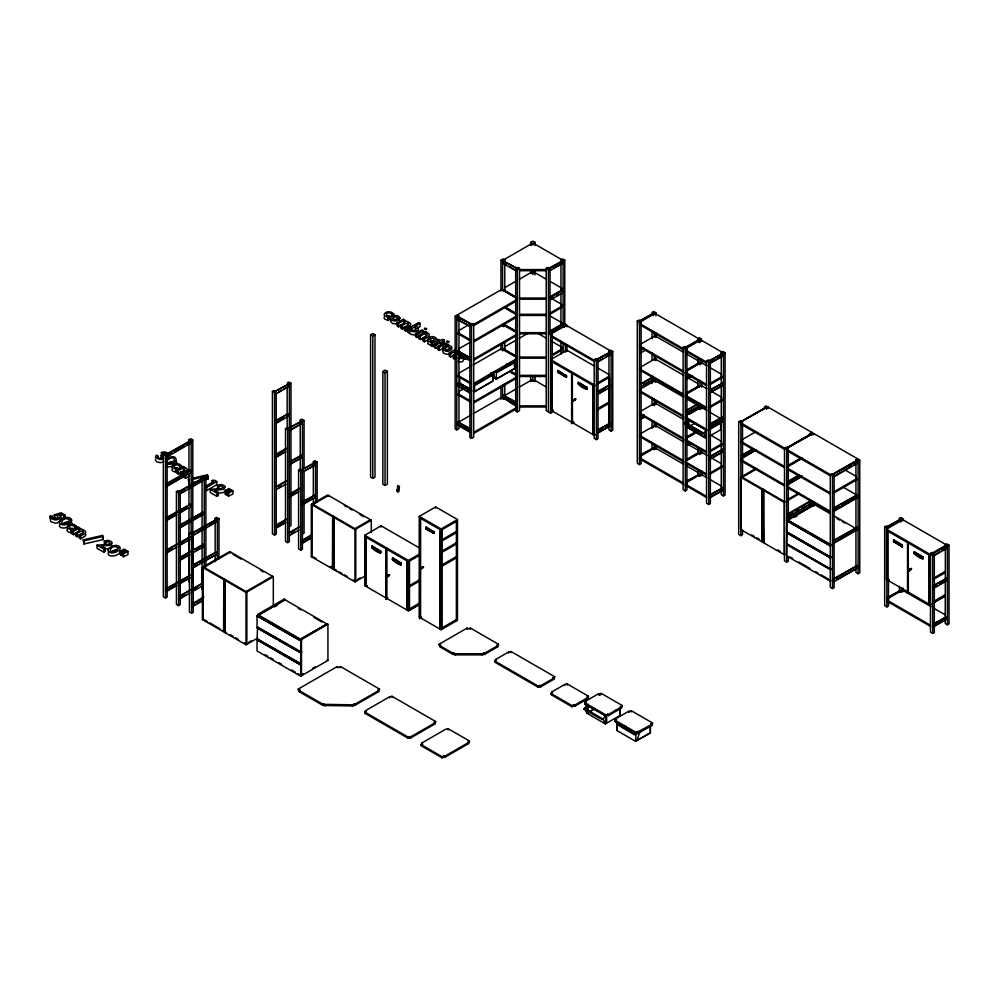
<?xml version="1.0" encoding="UTF-8"?>
<svg xmlns="http://www.w3.org/2000/svg" width="999" height="999" viewBox="0 0 999 999"><rect width="100%" height="100%" fill="white"/><g stroke="black" fill="none" stroke-linecap="round" stroke-linejoin="round"><path stroke-width="1.5" d="M439.81 529.482L439.81 628.983L419.305 617.145L419.355 517.669L420.442 517.045M420.392 617.769L420.442 518.306L420.442 617.807M573.251 399.687C569.355 401.923 576.485 401.748 572.752 400.05C571.191 403.421 577.622 397.415 575.586 399.088M223.701 631.568L223.776 579.02L223.626 631.83L202.397 619.58L202.397 567.307L229.683 551.573L273.314 576.76L273.314 605.968M223.464 631.418L223.776 628.134M332.617 568.681L332.692 516.133L333.953 516.545L333.953 569.13L334.702 569.555L333.766 569.592L354.945 581.88L364.835 576.173M332.392 568.531L332.43 565.409M386.501 576.386L386.875 577.272L387.874 576.56M387.799 576.173L387.025 576.086L387.25 576.972M420.679 568.631L421.815 568.381L420.916 567.644M421.59 567.907C418.806 568.656 421.516 568.731 423.676 566.92M573.051 400L572.827 401.386L573.563 399.975M761.738 540.309L762.025 488.948L763.286 489.348L763.76 542.519L763.573 490.147L763.049 542.432L784.277 554.682L785.102 554.22L784.302 553.758M761.95 541.483L761.762 538.224M908.228 570.279L908.603 571.166M909.527 570.079L909.152 569.193M257.305 616.083L257.854 614.635L301.486 639.822L301.211 641.108L257.305 616.083L301.211 641.108M301.486 664.073L257.043 639.035L257.617 626.897M257.58 639.035L301.211 664.223L301.211 665.047L257.58 639.86L257.617 638.861M830.743 546.003L787.112 520.804L787.2 519.717L831.018 544.705M120.429 550.849C120.292 556.406 105.37 558.616 108.604 551.71M74.663 530.032C76.361 526.261 71.94 523.738 69.243 526.398L69.78 528.121L72.715 528.558L72.715 530.656M179.545 468.981C181.206 465.297 176.486 463.386 174.163 465.821L174.688 467.544L177.635 467.982L177.635 470.079M387.949 316.183C395.104 319.081 391.421 309.59 386.338 313.961L386.863 315.684L389.797 316.121L389.797 319.268L387.862 320.392L384.977 319.18A4.695 2.71 0 0 1 384.116 317.657L384.19 317.108M112.113 546.753L112.163 546.241A4.446 2.572 0 0 0 111.339 544.817M225.262 490.921L225.312 490.422A4.446 2.572 0 0 0 225.2 489.922M634.677 734.165L634.44 734.802L616.658 724.163M586.588 704.407L586.975 713.249L605.431 723.913L605.694 715.621M616.895 721.827L617.207 730.706L635.689 741.383L635.951 733.091L635.089 733.353L651.735 724.425L650.923 723.95L650.923 725.087L652.559 724.138L652.559 723.001L631.318 710.739L629.682 711.688L628.833 711.201L615.746 718.756L615.746 719.879M687.162 418.693L687.549 427.51L706.056 438.099L705.981 429.645L706.768 429.895M493.319 374.25L490.784 372.964L492.669 374.026M574.687 399.35L575.062 400.262L574.787 399.188M911.338 568.456L910.976 569.767L911.113 569.018M155.295 459.44L156.656 461.763L159.852 462.624A3.984 2.298 0 0 0 162.275 462.212L163.674 461.376M426.198 527.797L426.311 527.047L433.941 532.08L426.198 527.797L426.311 527.047L426.198 527.797L433.941 532.08M426.198 529.058L426.311 528.296L433.941 533.341L426.198 529.058L426.311 528.296L426.198 529.058L433.941 533.341M893.556 540.684L893.655 539.935L902.384 544.967C902.934 546.84 892.644 541.533 893.655 539.935L902.384 545.591M914.11 552.559L914.222 551.798L922.951 556.843C923.213 559.502 913.386 552.971 914.222 551.798L922.951 557.467M380.557 551.76L380.656 551.061L371.94 546.028C371.104 547.202 380.931 553.733 380.656 551.061L380.444 551.76M380.557 553.021L380.656 552.322L371.94 547.29C371.104 548.463 380.931 554.994 380.656 552.322L380.444 553.021M401.111 563.636L401.223 562.937L392.495 557.904C391.658 559.065 401.498 565.609 401.223 562.937L400.999 563.636M586.925 388.024L587.037 387.337L578.309 382.292C577.484 383.466 587.312 389.997 587.037 387.337L586.813 388.024M586.925 389.285L587.037 388.586L578.309 383.554C577.484 384.727 587.312 391.258 587.037 388.586L586.813 389.285M922.839 557.529L922.951 556.843L922.726 557.529M922.839 558.791L922.951 558.091L914.222 553.059C913.386 554.233 923.213 560.764 922.951 558.091L922.726 558.791M583.916 709.327L601.823 719.38M702.634 433.191L702.397 434.078L684.502 423.751L684.64 423.002L687.911 419.518L685.102 422.702L703.508 433.304L706.293 430.132M60.29 520.766L60.402 520.217A4.346 2.51 0 0 0 59.628 518.706M386.613 576.66L387.387 575.624L386.538 576.66M387.774 576.336L389.747 574.65L387.412 576.598M420.467 568.718L421.228 568.369M908.391 570.329C917.219 564.423 904.557 575.162 908.99 569.168C911.375 569.193 906.73 571.815 908.965 569.505M52.26 518.306L52.26 516.208L50.137 516.108L50.587 518.394L55.132 519.967A4.783 2.76 0 0 0 57.992 519.468L60.402 517.07A4.346 2.51 0 0 0 59.628 515.546L58.566 514.897L60.727 514.223L63.824 516.008L65.247 515.197L65.247 518.344L63.824 519.155L60.727 517.37L60.727 514.223M465.397 358.029L465.459 359.428L463.711 358.666M52.26 516.208L52.373 517.869L55.095 518.806L58.029 517.644L57.38 515.721L54.221 514.935L54.221 518.081L57.38 518.868M400.999 564.885L401.223 564.198L392.495 559.153C391.658 560.327 401.498 566.858 401.223 564.198L401.223 564.822L392.382 559.852L392.495 559.153L392.495 559.79M637.05 740.471L639.722 732.005L635.639 734.427L617.207 723.788L617.257 730.681M601.773 719.38L602.285 718.731M386.663 576.423L387.937 575.661M909.689 570.217L909.302 570.879M59.515 524.438C58.167 528.858 65.434 528.496 67.857 527.01M496.703 371.703L497.352 371.915M514.597 361.526L515.509 362.187L497.514 372.19M462.512 355.194L463.274 357.542L462.537 358.441L458.154 358.354M67.358 529.045L67.02 530.094A4.695 2.71 0 0 0 67.882 531.618L70.779 532.829L72.715 531.705L71.691 531.73M172.265 468.469L171.94 469.518A4.695 2.71 0 0 0 172.802 471.041L175.699 472.252L177.635 471.128L175.849 471.103M583.94 708.89L587.362 705.282M410.651 328.022L411.039 326.985L410.102 326.024M421.728 568.618L420.504 569.118L421.091 567.669M909.277 570.267L908.441 571.003M427.984 341.72L427.784 343.693L429.97 344.992M71.029 524.937L71.878 523.476L71.354 521.765M175.949 464.36L176.798 462.899L176.274 461.188M460.527 357.992L461.014 354.47M421.128 568.531L420.379 568.718M572.877 400.162L572.502 401.198L572.877 399.975M166.271 461.313C176.473 451.623 177.46 465.509 166.296 462.512M166.271 464.473L170.092 461.763L174.288 461.538M602.909 719.03L606.668 714.859L606.668 722.414L605.406 723.888L602.897 718.943L584.465 708.391M163.674 458.229L162.275 459.065A3.984 2.298 0 0 1 159.852 459.478L155.407 457.517L156.381 455.132L157.842 455.981L157.53 457.417C158.766 459.515 164.485 457.43 161.214 455.669L163.374 455.357M225.037 491.396L223.177 492.619L218.019 493.219M634.715 734.215L635.239 733.99M59.99 521.278L57.992 522.614A4.783 2.76 0 0 1 55.132 523.114L50.587 521.54L50.137 516.108M388.923 574.812L389.248 575.861L389.036 574.8M387.5 576.798C384.977 577.909 387.35 574.05 387.974 575.686M420.654 567.819L423.339 566.733M573.426 372.864L571.628 374.662M571.565 423.189L573.538 422.053M419.568 618.319L421.541 617.17M907.542 592.657L907.542 593.281L908.353 592.182L908.253 542.994L907.542 544.168M165.822 455.194L190.347 440.896L190.347 443.419L166.234 457.33M223.676 579.532L202.397 567.307M332.605 516.645L311.313 504.42L311.313 556.693L332.617 568.893M224.95 631.743L224.513 579.445L223.776 579.02M333.928 568.831L333.404 516.545M761.937 489.46L740.646 477.235L740.646 529.495L761.95 541.708M763.149 541.683L762.736 489.348M458.541 357.03L459.94 355.607L458.916 354.208M62.163 524.063L65.172 522.327L68.881 521.915M110.677 552.072L113.686 550.337L117.395 549.912M188.312 471.74L184.066 474.263M123.426 554.258L121.254 555.344L120.155 554.707L120.155 551.56L123.913 549.063L125.587 550.024L125.587 552.122M122.54 552.934L126.299 550.437L127.972 551.398L127.972 554.557L123.639 556.73L122.54 556.081L122.54 552.934L123.639 553.583L127.972 551.398M225.075 490.984L228.833 488.486L230.507 489.46L226.174 491.633L225.075 490.984L225.075 494.143L226.174 494.78L228.334 493.693M227.447 492.37L231.219 489.872L232.879 490.834L232.879 493.981L228.559 496.153L227.447 495.516L227.447 492.37L228.559 493.007L232.879 490.834M421.541 517.669L419.63 519.405M386.638 598.276L386.638 549.163L385.814 550.262M385.814 598.751L385.814 599.388L387.724 597.652M165.859 459.24C178.996 450.661 179.945 466.695 166.046 463.948M393.656 315.996L393.656 313.898C391.62 310.976 385.264 310.764 384.116 314.51A4.695 2.71 0 0 0 384.977 316.034L387.862 317.245L389.797 316.121M391.708 315.022L393.656 313.898M163.337 454.458L164.972 453.521L167.145 454.782L167.145 597.102L165.509 598.039L163.337 596.79L163.337 454.458L165.509 455.719L167.145 454.782M188.986 470.591L188.986 439.66L190.622 438.711L192.795 439.972L192.795 483.291M272.427 391.483L274.063 390.534L276.236 391.795L276.236 534.115L274.6 535.064L272.427 533.803L272.427 391.483L274.6 392.744L276.236 391.795M370.604 334.79L372.789 333.541L374.975 334.79L374.975 477.122L372.789 478.371L370.604 477.122L370.604 334.79L372.789 336.051L374.975 334.79M530.669 245.479L530.669 242.382L532.854 241.121L535.039 242.382L535.039 245.479M500.949 291.109L500.949 260.177L503.134 258.916L504.77 259.852L504.77 290.796M503.134 260.127L531.218 243.906L532.854 244.855L534.49 243.906L562.574 260.127M288.524 384.215L274.875 391.458L288.524 384.215L288.524 386.725L276.735 393.544M188.986 439.66L191.159 440.909L192.795 439.972M290.984 383.279L288.798 382.03L287.163 382.967L289.348 384.228L290.984 383.279L290.984 525.611L289.348 526.548M500.949 260.177L502.584 261.114L504.77 259.852M535.039 242.382L532.854 243.644L530.669 242.382M503.409 261.101L517.057 268.344L503.409 261.101L503.409 263.611L516.508 271.179M400.674 325.587L398.489 326.848L397.028 325.999L397.028 322.852L403.371 319.193L404.832 320.03L404.245 320.367C408.229 321.89 416.009 324.488 405.731 327.872L404.258 327.023L404.258 330.169L405.731 331.019L409.64 328.758M165.684 457.018L172.39 453.159M175.062 451.61L184.44 446.191M187.125 444.642L190.347 443.419M278.808 391.708L281.431 390.197M284.053 388.686L288.524 386.725M503.946 261.538L504.77 261.064M397.028 322.852L398.489 323.701C402.435 319.393 409.64 321.466 400.649 324.95L400.649 328.097L402.122 328.946L406.343 326.586M503.409 263.611L506.568 264.81M400.649 324.95L402.122 325.799C406.069 321.503 413.311 323.526 404.258 327.023M407.58 328.946L409.702 329.408L409.041 332.942L407.58 332.093L407.58 328.946L418.581 322.59L420.042 323.439L420.042 326.586L417.345 328.147M420.042 323.439L414.647 326.548C418.743 325.624 420.217 331.031 415.659 331.468A4.545 2.622 0 0 1 413.062 331.705L410.826 331.031L409.702 329.408M515.696 375.424L515.696 268.681L517.869 267.42L519.505 268.369L519.505 410.689L517.332 411.95L515.696 411.001L515.696 378.521M515.696 268.681L517.332 269.63L519.505 268.369M76.573 529.482L76.573 526.336C74.525 523.401 68.169 523.201 67.02 526.948A4.695 2.71 0 0 0 67.882 528.471L70.779 529.67L72.715 528.558M74.625 527.46L76.573 526.336M181.481 467.857L181.481 465.759C179.445 462.837 173.089 462.624 171.94 466.371A4.695 2.71 0 0 0 172.802 467.894L175.699 469.105L177.635 467.982M179.545 466.883L181.481 465.759M77.597 532.305L73.389 534.652L71.916 533.803L71.916 530.656L78.259 526.997L79.733 527.834L79.146 528.184C83.117 529.695 90.909 532.292 80.619 535.676L79.146 534.827L79.146 537.974L80.619 538.823L85.539 535.826L85.777 534.465M183.317 471.503L178.297 474.075L176.835 473.226L176.835 470.079L183.179 466.421L184.64 467.27L184.053 467.607L186.801 468.369L187.113 469.567L189.298 469.817M422.115 334.628L417.033 337.55L415.572 336.713L415.572 333.554L421.915 329.895L423.376 330.744L423.376 332.842M71.916 530.656L73.389 531.505C77.323 527.197 84.528 529.27 75.549 532.754L75.549 535.901L77.023 536.75L79.208 535.489M176.835 470.079L178.297 470.929C182.243 466.633 189.448 468.693 180.469 472.177L180.469 475.324M415.572 333.554L417.033 334.403L423.376 330.744M426.161 336.95L420.367 339.473L418.893 338.624L418.893 335.477L425.237 331.818L426.71 332.667L426.123 333.004C432.242 332.917 428.371 338.249 424.363 338.636L422.889 337.787L422.889 340.934L424.363 341.783L428.246 339.535M75.549 532.754L77.023 533.603C80.969 529.308 88.199 531.331 79.146 534.827M180.469 472.177L181.93 473.026L186.151 470.679L188.649 471.016M418.893 335.477L420.367 336.326C424.113 331.93 432.23 334.353 422.889 337.787M458.953 318.993L458.953 428.621L456.78 429.882L455.144 428.946L455.144 316.221L500.961 289.872L503.421 290.347L516.508 297.902M504.47 287.837L516.508 280.881M519.18 279.333L531.218 272.39L532.854 273.339L534.49 272.39L546.528 279.333M165.684 483.966L190.347 470.354L190.347 472.877L166.234 486.8M276.186 420.167L288.524 413.673L288.524 416.183L276.735 423.002M166.234 484.278L190.347 470.354M276.735 420.479L288.524 413.673M455.144 316.221L456.78 317.158L458.953 315.909L457.317 314.96M503.946 291.159L504.77 289.548M457.592 317.008L471.241 324.25L457.592 317.008L457.592 319.53L469.393 326.336M165.684 486.476L187.125 474.1M276.186 422.677L284.053 418.144M457.592 319.53L469.93 326.024M552.21 412.25L550.574 413.199L546.216 410.676L546.216 268.356L547.852 267.407L550.037 268.669L550.037 333.641M560.951 290.784L560.951 259.852L562.599 258.903L564.772 260.165L564.772 325.137M548.676 268.344L562.325 261.089L562.325 263.611L550.524 270.417M184.066 477.41L185.539 478.259L189.46 475.986M549.213 268.656L562.325 261.089M549.974 268.344L561.763 261.538L560.938 261.064M546.216 268.356L548.401 269.618L550.037 268.669M560.951 259.852L563.136 261.101L564.772 260.165M553.908 267.832L562.325 263.611M437.425 343.469L432.355 346.391L430.881 345.542L431.543 342.02C424.375 342.27 429.208 334.777 434.003 336.95A4.058 2.348 0 0 1 435.901 337.837L436.488 339.161L438.698 339.585L438.698 341.683M382.854 371.466L385.189 370.105L387.375 371.366L387.375 484.09L385.027 485.439L382.854 484.19L382.854 371.466L385.027 372.727L387.375 371.366M430.881 342.395L432.355 343.244L438.698 339.585M176.423 491.62L178.059 490.671L180.245 491.933L180.245 604.657L178.609 605.606L176.423 604.345L176.423 491.62L178.609 492.882L180.245 491.933M285.514 428.633L287.15 427.684L289.335 428.946L289.335 541.67L287.7 542.619L285.514 541.358L285.514 428.633L287.7 429.895L289.335 428.946M300.249 469.542L300.249 420.129L301.885 419.18L304.071 420.442L304.071 468.306M430.881 345.542L431.543 345.167M439.448 346.178L435.714 348.339L434.253 347.49L434.253 344.343L439.972 340.322L442.919 339.335L444.38 340.184L444.38 343.331M179.321 491.833L203.434 477.909L203.434 480.432L179.321 494.355L178.771 491.52L203.434 477.909M301.623 421.228L287.962 428.484L301.623 421.228L301.623 423.751L289.822 430.557M458.653 330.569L467.919 325.237M205.894 477.122L203.709 475.861L202.073 476.81L204.258 478.071L205.894 477.122L205.894 557.417M298.601 470.179L300.786 471.441L302.422 470.492L300.237 469.23L298.601 470.179L298.601 548.913L300.786 550.174L302.422 549.225L302.435 421.378L304.071 420.442M473.701 324.413L473.701 437.137L471.516 438.399L469.88 437.45L469.88 324.725L472.065 323.464L473.701 324.513M434.253 344.343L435.714 345.192L440.696 342.32L441.833 342.969L443.194 342.182L443.194 344.28M444.38 340.184L442.058 341.521L443.194 342.182M178.771 494.043L185.477 490.172M188.149 488.623L201.548 480.894M290.584 429.483L301.623 423.751M469.93 340.684L458.154 333.891L458.978 332.28M469.88 324.725L471.516 325.674L517.332 299.325L515.696 298.376M458.154 333.891L458.978 333.416M445.666 346.753L439.323 350.412L437.849 349.575L437.849 346.416L444.193 342.757L445.666 343.606L445.666 345.704L443.456 346.753A4.52 2.61 0 0 0 442.632 348.264C447.152 356.855 459.29 344.418 445.604 345.716M473.701 325.637L517.332 300.449M437.849 346.416L439.323 347.265L445.666 343.606M212.113 482.579L212.113 480.482L213.848 481.481L205.22 486.476L206.731 487.35L216.795 481.543L216.795 484.69L206.731 490.497L205.22 489.622M97.015 545.142L103.771 549.05L105.195 548.226L105.195 551.373L103.771 552.197L97.015 548.301L97.015 545.142L108.004 544.443L110.152 543.056L108.616 541.745L105.857 542.107L104.346 541.246L104.346 544.393M455.681 354.408L450.661 356.968L449.188 356.119L449.188 352.972L455.532 349.3M165.684 517.969L190.347 504.358L190.347 506.88L179.633 513.061M276.186 454.17L286.676 448.114M458.653 348.888L470.554 342.02M449.188 352.972L450.661 353.821L455.681 351.261M166.234 518.281L176.948 512.1M179.633 510.551L190.347 504.358M276.735 454.483L285.901 449.188M473.701 340.784L517.332 315.597L515.696 314.648L516.508 314.173L504.732 307.38M549.974 296.828L561.763 290.022L561.763 291.159L560.938 290.684M549.974 297.04L562.325 290.547L562.325 293.069L550.524 299.875M469.393 360.339L457.592 353.534L457.592 351.011L469.93 357.505M473.701 341.92L517.332 316.733L515.696 315.784M550.524 297.352L562.325 290.547M458.978 350.599L458.154 351.061L468.631 357.105M473.701 359.091L517.332 333.903L515.696 332.954L516.508 332.492L503.421 324.937L502.597 326.536M504.77 324.138L503.946 324.613L515.734 331.406M165.684 520.491L176.398 514.298M179.083 512.749L187.125 508.116M276.186 456.693L284.053 452.147M166.234 520.804L176.948 514.61M276.735 457.005L285.901 451.71M453.184 355.269L454.657 356.119L454.657 359.265L453.184 358.416L453.184 355.269L455.544 353.908M551.286 298.801L553.908 297.29M556.53 295.779L559.153 294.268M457.592 353.534L469.93 360.027M210.165 489.323L216.92 493.231L218.344 492.407L218.344 495.554L216.92 496.378L210.165 492.47L210.165 489.323L221.154 488.623L223.301 487.237L221.766 485.926L219.006 486.288L217.495 485.414L217.495 488.573M178.771 525.524L203.434 511.913L203.434 514.435L179.321 528.359L179.321 525.836L203.434 511.913M289.273 461.725L301.623 455.232L301.623 457.754L289.822 464.56M289.822 462.038L301.623 455.232M549.974 313.099L561.763 306.293L561.763 307.43L549.974 314.235M178.771 528.046L201.548 514.897M290.584 463.486L301.623 457.754M473.701 360.227L517.332 335.04M458.641 373.289L470.541 366.421M473.189 364.897L500.949 348.863L503.409 349.338L516.495 356.893M504.47 346.828L516.508 339.885M519.18 338.336L528.546 332.929M469.917 383.404L458.141 376.598L458.953 375M514.423 356.193L503.946 350.149L504.77 348.551M458.141 376.598L458.953 376.136M189.41 533.216L191.046 532.28L193.232 533.528L193.232 612.275L191.596 613.211L189.41 611.962L189.41 533.216L191.596 534.477L193.232 533.528M215.16 552.322L215.16 518.356L216.795 517.407L218.981 518.668L218.981 558.803M313.336 495.629L313.336 461.663L314.985 460.726L317.158 461.988L317.158 502.122M192.407 533.391L216.521 519.48L216.521 521.99L192.407 535.914L191.87 533.079L216.521 519.48M314.71 462.787L301.061 470.042L314.71 462.787L314.71 465.309L301.598 472.877M215.16 518.356L217.345 519.617L218.981 518.668M313.336 461.663L315.522 462.924L317.158 461.988M165.684 550.399L190.347 536.788L179.633 542.981M276.186 486.6L286.676 480.544M191.87 535.601L194.543 534.053M197.228 532.504L206.606 527.097M209.278 525.549L215.971 521.678M302.36 471.803L314.71 465.309M166.234 550.711L176.948 544.53M276.735 486.913L285.901 481.618M469.393 392.769L457.592 385.964L457.592 383.441L469.93 389.935M165.684 552.922L172.39 549.05M180.419 544.405L184.44 542.095M187.125 540.546L190.347 539.31L179.633 545.504M278.808 487.612L281.431 486.088M549.974 331.044L561.775 324.238L562.325 327.073M470.479 389.398L459.715 383.241L470.442 389.31M549.974 331.406L561.763 324.613L561.763 325.736M166.234 553.234L176.948 547.04M276.735 489.435L285.901 484.14M550.524 331.368L562.325 324.55M564.497 326.173L551.411 333.728L552.235 334.203L550.599 335.14L594.23 360.339L596.678 359.865L609.765 352.31L608.953 351.835L610.589 350.886L566.957 325.699L564.497 326.173L564.497 327.31M552.21 333.516L550.037 332.255L548.401 333.204L550.574 334.465L552.21 333.516L552.21 359.765M458.653 391.608L466.595 387.025M473.676 383.504L517.307 358.304L517.307 359.44L473.676 384.627M469.93 401.723L458.154 394.917L458.978 393.319M487.5 377.222L478.546 382.392L492.932 374.15M514.797 361.463L496.428 372.065L514.86 361.488L514.797 368.381L496.366 379.033L492.37 376.648M458.154 394.917L458.978 394.455M475.686 385.015L493.469 374.525M178.771 557.954L203.434 544.355L203.434 546.865L192.72 553.059M289.273 494.155L299.762 488.111M190.035 552.085L179.321 558.266L179.321 560.789L190.035 554.607M192.72 550.536L203.434 544.355M289.822 494.468L299.001 489.173M178.771 560.476L188.149 555.057M196.191 550.424L200.212 548.101M289.273 496.678L297.14 492.132M473.076 390.834L474.45 391.683L492.882 380.981L493.244 372.19M495.054 378.146L493.244 372.515M289.822 496.99L299.001 491.695M492.357 376.773L496.366 379.096L514.91 368.381M552.597 354.308L561.763 349.026L561.763 350.149L552.597 355.444M473.701 401.823L517.332 376.623L515.696 375.686L516.508 375.212L509.965 371.428M191.87 565.509L216.521 551.91L216.521 554.42L192.407 568.344L192.407 565.834L216.521 551.91M302.36 501.71L314.71 495.217L314.71 497.739L301.598 505.307M473.701 402.947L517.332 377.759L515.696 376.823M301.598 502.784L314.71 495.217M191.87 568.031L197.228 564.934M199.9 563.386L216.521 554.42M303.671 503.484L312.849 498.176M311.313 504.42L327.684 494.967L371.303 520.167L371.303 532.455M165.684 588.811L190.347 575.212L179.633 581.393M276.186 525.012L286.676 518.968M166.234 589.123L176.948 582.941M276.735 525.337L285.901 520.029M469.393 431.181L457.592 424.375L457.592 421.853L469.93 428.346M516.508 405.494L503.409 397.927L503.409 395.404L515.746 401.898M165.684 591.333L176.398 585.139M179.083 583.603L188.461 578.184M276.186 527.534L285.364 522.24M458.653 422.127L470.554 415.259M473.201 413.723L500.961 397.702L503.421 398.164L516.508 405.731M504.47 395.654L516.508 388.711M519.18 387.162L531.218 380.207L532.854 381.156L534.49 380.207L546.528 387.162M166.234 591.645L176.948 585.464M179.633 583.916L190.347 577.722M276.735 527.847L285.901 522.552M457.592 424.375L469.93 430.869M503.409 397.927L503.946 395.092M637.287 320.941L638.923 319.992L641.108 321.253L639.472 322.202L637.287 320.941L637.287 463.261L639.472 464.523L641.108 463.573L641.108 370.754M469.93 431.106L458.154 424.3L458.154 425.437L458.978 424.962M655.856 312.749L654.22 313.686L652.035 312.425L653.671 311.488L655.856 312.749L655.856 315.834M699.487 339.148L655.856 313.961L653.396 314.423L640.309 321.99L641.121 323.589L639.485 324.538L683.116 349.725M641.121 322.452L639.485 323.401L683.116 348.589M557.754 371.054L566.47 376.086L557.754 370.429L557.642 371.116L557.754 370.429L566.47 376.086M557.754 372.315L566.47 377.347L557.754 371.678L557.642 372.377L557.754 371.678L566.47 377.347M178.771 596.366L203.434 582.767L192.72 588.948M289.273 532.567L299.762 526.523M190.035 590.496L179.321 596.69L179.321 599.2L190.035 593.019M289.822 532.892L299.001 527.597M178.771 598.888L185.477 595.017M193.506 590.384L197.527 588.061M291.895 533.578L294.518 532.067M192.72 591.47L203.434 585.277M289.822 535.402L299.001 530.107M594.205 359.652L595.841 358.703L598.026 359.965L598.026 438.698L596.391 439.647L594.205 438.386L594.205 359.652L596.391 360.914L598.026 359.965M608.953 351.136L610.589 350.199L612.762 351.461L612.762 430.194L611.126 431.131L608.953 429.882L608.953 351.136L611.126 352.397L612.762 351.461M610.314 352.26L596.665 359.515L610.314 352.26L610.314 354.782L598.513 361.588M473.701 432.33L517.332 407.142L515.696 406.193M599.288 360.514L603.221 358.254M605.831 356.73L610.314 354.782M473.701 433.466L517.332 408.279M302.435 534.103L304.071 533.166L304.071 471.391M191.87 603.933L203.921 596.965M302.36 540.134L311.538 534.84M203.122 598.051L192.407 604.245L192.407 606.755L203.122 600.574M301.598 541.196L312.088 535.152M397.515 486.301L398.726 486.988L398.726 491.396L397.515 490.709L397.515 486.301L399.375 486.488L399.263 487.612L399.263 486.675L397.627 486.363M641.121 345.966L639.485 346.915L683.116 372.103M578.309 382.929L578.309 382.292L587.037 387.962M398.176 486.038L398.176 486.988L398.289 485.851M399.375 486.488L398.613 486.925L398.613 491.333L396.753 491.271L396.865 490.134L397.952 491.708L396.865 490.134M191.87 606.443L194.543 604.894M197.228 603.359L201.236 601.036M302.36 542.644L310.227 538.111M301.598 543.718L312.088 537.662M578.309 384.178L578.309 383.554L587.037 389.223M641.058 349.625L643.681 348.114M396.753 491.271L397.627 490.771M640.297 350.699L644.218 348.426M397.852 490.834L397.852 491.895M640.297 353.209L645.529 350.187M597.989 382.679L609.315 376.136M550.574 410.052L551.673 410.676L552.759 410.052M595.304 385.489L594.205 386.113L550.574 360.926M597.877 384.003L609.477 377.297L609.477 423.351M551.885 361.688L551.885 410.801L552.984 410.177M246.041 591.558L272.49 576.298L272.49 577.235M354.945 528.658L370.492 519.692L370.492 520.629M257.442 638.199L246.016 644.767L224.787 632.504L224.812 580.219L246.016 592.494L273.314 576.76M333.741 569.605L333.741 517.332L354.945 529.607L371.303 520.167M202.397 619.58L203.209 619.105L203.209 566.833L246.865 592.032L246.865 644.305L244.268 642.807M311.313 556.693L312.138 556.218L312.138 503.946L355.769 529.133L355.769 581.406L353.196 579.919M597.976 391.183L610.314 384.69L610.314 387.212L598.513 394.018M598.513 391.508L610.314 384.69M597.976 393.706L605.831 389.173M641.121 368.918L639.485 369.855L683.116 395.055M686.937 463.723L686.937 490.022L685.302 490.959L683.116 489.697L683.116 347.377L684.752 346.441L686.937 347.689L686.937 420.404M699.225 340.11L685.576 347.365L698.676 339.797L699.225 342.632M683.116 347.377L685.302 348.639L686.937 347.689M687.424 347.677L699.213 340.871L701.66 340.409L721.578 351.898M366.945 585.651L365.859 586.288L364.76 585.651L364.76 535.277L381.131 525.824L419.468 547.964M572.34 422.614L573.975 422.302M597.827 408.529L609.427 401.835M641.058 383.628L652.846 376.823M640.297 384.702L653.396 377.135L653.396 379.657L640.297 387.225M597.827 409.79L609.427 403.097M643.681 384.64L653.396 379.657M457.48 520.791L441.121 530.232L419.305 517.644L419.305 516.383L435.664 506.943L457.48 519.53L457.48 620.292L441.121 629.732L440.022 629.108L440.022 529.607M641.121 390.721L639.485 391.67L683.116 416.858M371.94 546.653L371.94 546.028L380.656 551.698M371.94 547.914L371.94 547.29L380.656 552.959M274.538 606.893L277.185 605.357M686.887 369.742L698.663 362.937L698.663 364.073L697.851 363.599M687.424 370.055L699.213 363.261L701.66 362.787L706.967 365.846M688.186 370.117L697.352 364.835M686.937 371.291L685.302 372.227L706.543 384.49M706.543 360.901L708.179 359.952L710.351 361.213L710.351 503.533L708.716 504.483L706.543 503.221L706.543 360.901L708.716 362.162L710.351 361.213M721.278 417.357L721.278 352.385L722.914 351.448L725.099 352.709L725.099 495.029L723.463 495.966L721.278 494.717L721.278 422.003M722.639 353.634L708.99 360.876L722.639 353.634L722.639 356.144L709.54 363.711M711.638 360.152L714.26 358.641M716.882 357.13L719.492 355.619M721.278 352.385L723.463 353.646L725.099 352.709M387.612 548.463L386.526 549.1L386.526 598.214M710.301 362.649L722.639 356.144M687.424 376.373L690.047 374.862M597.976 429.607L610.314 423.101L610.314 425.624L598.513 432.442M686.887 378.584L690.821 376.311M598.513 429.92L610.314 423.101M687.424 378.896L692.669 375.874M551.885 410.801L592.894 434.478L593.993 433.853M593.119 434.615L594.205 433.978L595.304 434.615L594.205 435.239L593.119 434.615L593.119 385.489L594.205 384.865L550.574 359.665L566.945 350.224L594.705 366.258M599.288 431.368L603.221 429.095M605.831 427.584L610.314 425.624M597.827 433.091L609.477 426.423L608.391 425.799M640.309 411.501L653.396 403.946L655.856 403.471L683.616 419.505M641.121 411.975L639.485 412.912L683.116 438.111M419.305 516.383L441.121 528.983L457.48 519.53M392.495 558.528L392.495 557.904L401.223 563.561M248.689 642.307L251.336 640.784M357.542 579.432L360.127 577.946M640.297 417.132L644.218 414.86M301.211 665.047L257.58 639.86M641.058 418.581L643.681 417.07M640.297 419.655L644.218 417.382M686.887 392.682L698.663 385.889L698.663 387.025L697.851 386.551M687.424 393.007L699.213 386.201L701.66 385.726L706.967 388.798M688.186 393.069L697.352 387.774M686.937 394.23L685.302 395.179L706.543 407.43M710.339 383.279L722.115 376.486L722.115 377.61L710.339 384.415M364.76 585.651L365.859 585.027M364.76 535.277L408.391 560.464L419.717 553.921M419.792 555.144L408.391 561.725L364.76 536.538M366.071 537.287L366.071 586.413L367.157 585.776M710.301 389.585L722.639 383.092L722.639 385.614L709.54 393.169M709.54 390.659L722.639 383.092M710.301 392.108L722.639 385.614M683.616 441.883L655.856 425.849L653.396 426.323L640.309 433.878L641.121 434.353L639.485 435.289L683.116 460.489M641.121 435.489L639.485 436.426L683.116 461.613M686.887 410.065L698.676 403.259M687.424 410.389L699.225 403.571L699.225 406.094L687.424 412.899M686.887 412.587L699.225 406.094M686.887 414.498L698.663 407.692L698.663 408.828L697.851 408.354M687.399 414.797L699.175 407.992L700.024 408.491L701.66 407.542L706.967 410.601M689.497 414.123L697.352 409.59M686.937 416.046L685.302 416.983L706.543 429.245M301.985 638.586L327.123 624.075L285.127 599.837L258.679 615.109L258.679 616.046M327.934 624.238L327.123 623.763L300.662 639.035L301.486 639.51L327.934 624.238L327.934 660.451L300.662 676.186L257.043 650.998L257.068 639.697M301.486 640.134L257.58 615.109M710.339 406.231L722.115 399.425L722.115 400.562L710.339 407.355M409.428 585.626L419.742 579.67M409.428 586.888L419.742 580.931M695.604 422.789L687.499 427.472L706.031 438.186L703.508 433.216L685.127 422.602L687.599 427.41M641.058 454.483L653.396 447.977L640.297 455.544M257.068 615.759L257.043 627.072L300.662 652.26L301.486 651.785L301.211 653.084L279.782 641.021M301.486 652.097L257.58 627.072M641.121 457.867L639.485 458.803L683.116 483.991M686.887 436.875L696.041 431.593M710.301 423.588L722.639 417.095L722.639 419.617L709.54 427.185M687.424 437.187L696.59 431.905M709.54 424.662L722.639 417.095M688.186 437.25L694.742 433.479M686.937 439.56L685.302 440.497L706.543 452.759M710.301 426.111L720.791 420.055M710.301 428.022L722.077 421.216L722.077 422.352L710.301 429.158M714.934 425.487L717.457 424.026M688.199 444.268L690.821 442.757M687.424 445.342L691.358 443.069M366.071 586.413L407.08 610.089L408.179 609.465M407.305 610.214L408.391 609.59L409.49 610.214L419.742 604.233L408.391 610.839L407.305 610.214L407.305 561.101M409.428 608.928L419.742 602.971M710.002 435.839L720.766 429.682L720.704 422.552M740.883 535.664L738.698 534.403L738.698 421.678L740.334 420.729L742.507 422.065L740.871 423.014L740.883 535.664L742.519 534.715L742.519 530.082M303.309 673.713L300.662 675.249L298.039 673.726M312.575 668.368L315.209 666.845M741.695 421.59L765.684 407.742L768.144 407.267L768.144 408.404M740.883 422.939L742.519 421.99M766.508 409.353L766.508 408.216L768.169 407.192M686.887 459.253L698.663 452.46L698.663 453.583L686.887 460.389M687.424 459.577L699.213 452.772L701.66 452.297L706.967 455.369M419.305 617.145L420.392 616.508M710.339 450.412L722.115 443.618L722.115 444.755L710.339 451.548M298.214 689.073L299.85 690.009L299.85 691.146L298.214 690.197L298.214 689.073L337.212 666.558L338.848 667.494L340.484 666.558L379.47 689.073L379.47 690.197L354.657 704.332L352.21 704.807L323.027 704.332L299.026 690.484L299.026 691.62L323.027 705.469L352.21 705.943L354.657 705.469L378.658 691.62L377.834 690.009L379.47 689.073M299.026 690.484L299.85 690.009M299.026 691.62L299.85 691.146M710.301 456.019L722.639 449.525L722.639 452.048L709.54 459.615M709.54 457.092L722.639 449.525M755.019 432.205L741.695 439.91L742.507 441.508M710.301 458.541L722.639 452.048M742.507 440.372L740.871 441.321L784.502 466.508M686.887 480.919L699.225 474.425L686.887 481.63M687.424 481.955L699.213 475.149L701.66 474.675L706.967 477.747M686.937 483.179L685.302 484.128L706.543 496.378M710.339 472.802L722.115 465.996L722.115 467.132L710.339 473.926M742.394 454.807L753.109 448.626M741.595 455.906L753.658 448.938M743.731 456.555L754.445 450.374M756.355 449.75L741.695 458.216L742.507 459.815M741.595 458.416L756.33 449.912M742.507 458.691L740.871 459.627L784.502 484.827M439.048 645.416L439.048 644.28L467.132 628.059L468.768 629.008L470.404 628.059L498.501 644.28L498.501 645.416L496.865 646.353L497.677 646.828L496.865 645.229L498.501 644.28M497.677 646.828L484.59 654.382L482.13 654.857L455.407 654.857L452.959 654.382L439.872 646.828L440.684 645.229L439.048 644.28M811.775 432.367L810.139 433.404L810.951 435.015M786.962 447.727L810.951 433.878M787.499 448.039L811.5 434.19L813.96 433.716L813.96 434.852M786.675 562.1L786.675 449.375L788.311 448.426L786.126 447.177L784.502 448.201L784.49 560.839L786.675 562.1L788.311 561.151L788.311 556.518M813.96 433.628L812.324 434.565L810.139 433.304M786.688 449.463L788.323 448.514M710.301 494.443L722.639 487.937L722.639 490.459L709.54 498.026M740.646 477.235L756.043 468.369M709.54 495.504L722.639 487.937M742.307 477.247L756.855 468.843M710.301 496.953L722.639 490.459M439.872 645.691L452.959 653.259L455.407 653.721L482.13 653.721L484.59 653.259L497.677 645.691M788.286 465.272L800.286 458.341M802.172 457.892L787.499 466.358L788.323 466.82L786.688 467.769L830.319 492.957M788.286 466.408L800.286 459.478M365.572 710.639L366.383 711.113L364.747 712.05L364.747 713.186L366.383 712.237L365.572 710.639L389.56 696.778L392.02 696.303L435.651 721.503L435.651 722.627L434.016 723.576L434.827 724.05L434.016 722.439L435.651 721.503M788.186 481.243L798.9 475.062M787.387 482.342L799.45 475.374M788.186 483.766L800.286 476.648M802.172 476.198L787.499 484.665L788.323 485.139L786.688 486.076L830.319 511.276M787.387 484.852L802.122 476.348M495.492 660.689L495.492 659.552L508.591 651.997L511.038 651.523L554.67 676.71L554.67 677.846L553.034 678.783L553.034 677.659L554.67 676.71M553.034 677.659L553.846 679.258L540.759 686.812L538.311 687.287L494.68 662.1L494.68 660.963L496.316 660.027L495.492 659.552M830.319 474.65L831.93 473.626L834.115 474.875L834.115 587.599L832.479 588.548L830.294 587.287L830.294 474.562M857.579 458.816L855.943 459.852L856.767 460.327L856.767 463.061L854.083 464.61M788.273 499.2L798.85 493.081M832.766 474.175L856.767 460.327M787.761 500.437L798.351 494.318M857.317 460.864L832.654 474.463L857.317 460.864L857.317 463.374L833.203 477.297M848.763 466.071L851.435 464.535M738.698 421.678L832.479 475.824L834.115 474.875M855.943 459.752L858.129 461.014L859.764 460.077L859.764 572.789L858.129 573.738L855.943 572.477L855.943 498.364M740.646 529.495L741.47 529.02M835.339 475.437L851.41 466.158M788.186 513.686L810.951 500.536L810.951 503.046L808.278 504.595M787.387 514.772L811.5 500.849L811.5 503.371L787.387 517.282M788.186 516.196L793.543 513.111M796.215 511.563L798.9 510.014M801.573 508.466L805.594 506.143M364.747 712.05L408.379 737.237L410.826 736.775L434.827 722.914M834.103 491.72L856.767 478.633L856.767 479.77L834.103 492.857M364.747 713.186L408.379 738.373L410.826 737.899L434.827 724.05M788.211 519.992L814.66 504.72L830.406 513.811M794.817 517.12L797.464 515.584M813.835 506.131L814.66 504.72M421.74 743.069L422.552 744.667L421.74 743.069L445.729 729.208L448.189 728.746L469.43 740.996L469.43 742.132L467.794 743.081L468.643 743.568L467.794 741.945L469.43 740.996M468.643 743.568L444.642 757.429L443.793 756.93L442.157 757.879L420.916 745.616L420.916 744.48L422.552 743.543M833.99 507.692L857.317 494.867L857.317 497.39L833.203 511.301M833.203 508.791L857.317 494.867M834.103 510.027L839.435 506.955M842.032 505.581L856.767 496.94L857.317 497.39M834.103 511.163L856.767 498.076L856.767 494.555M494.68 660.963L538.311 686.151L540.759 685.689L553.846 678.134M830.743 569.929L786.575 544.592L786.575 555.881L830.194 581.081L831.018 580.606L830.194 580.132M551.673 693.119L551.673 691.982L564.76 684.427L567.207 683.953L588.448 696.216L588.448 697.352L586.813 698.289L587.662 698.788L586.813 697.152L588.448 696.216M587.662 698.788L574.575 706.343L573.726 705.843L572.09 706.793L550.849 694.53L550.849 693.393L552.484 692.457L551.673 691.982M420.916 744.48L442.157 756.743L443.793 755.806L444.642 756.293L468.643 742.432M833.99 540.134L857.317 527.297L857.317 529.82L833.203 543.731M833.203 541.221L857.317 527.297M833.99 542.644L836.675 541.096M837.637 540.571L856.143 529.882M550.849 693.393L572.09 705.656L573.726 704.72L574.575 705.207L587.662 697.652M831.018 556.668L830.194 557.142L786.575 531.955L786.837 520.816M884.677 526.91L886.313 525.961L888.498 527.222L886.862 528.159L884.677 526.91L884.677 605.644L886.862 606.905L888.498 605.956L888.498 579.707M899.425 518.394L901.061 517.445L903.233 518.706L901.597 519.655L899.425 518.394L899.425 521.478M585.476 701.286L586.338 702.909L585.476 701.286L598.576 693.731L599.425 694.218L601.061 693.269L622.29 705.531L622.29 706.668L620.654 707.604L621.478 708.079L620.654 706.48L622.29 705.531M900.786 519.517L887.137 526.76L900.236 519.205L900.786 522.027M584.702 702.722L605.931 714.972L605.931 716.108L584.702 703.845L584.702 702.722L586.338 701.773M888.673 579.557L887.574 580.182L886.488 579.557L886.488 529.17L902.846 519.73L946.478 544.917M600.049 694.992L600.874 694.58M831.018 568.643L830.194 569.105L786.575 543.918L786.837 532.792M584.627 708.366L586.975 713.249L595.004 708.528M586.95 713.236L595.004 708.591M893.655 541.82L902.384 546.853L893.655 541.183L893.556 541.883L893.655 541.183L902.384 546.853M833.99 578.546L857.317 565.709L857.317 568.231L833.203 582.155M833.666 579.07L856.143 566.096M833.203 579.632L857.317 565.709M836.675 579.52L857.317 568.231M605.931 714.972L608.391 714.51L621.478 706.955M608.016 714.872L604.832 715.946L607.355 714.422M607.954 714.772L604.832 715.946M614.335 711.226L616.858 709.765M607.567 714.035L608.391 715.634L621.478 708.079M605.382 723.888L620.154 715.409L620.154 708.378M651.023 723.663L651.735 725.549L638.648 733.104L636.188 733.578L614.959 721.315L614.959 720.192L616.595 719.243L615.746 718.756M615.971 720.741L615.147 721.278L636.388 733.541M619.355 722.602L617.207 723.788L635.639 734.365L639.722 732.005M914.222 553.683L914.222 553.059L922.951 558.728M622.502 727.584L625.262 725.998M930.494 553.359L932.129 552.41L934.315 553.671L934.315 632.404L932.666 633.354L930.494 632.092L930.494 553.359L932.666 554.607L934.315 553.671M929.907 554.245L928.808 554.87L928.808 603.983L929.907 603.359M886.488 579.557L887.574 578.921M930.119 604.745L930.119 554.37L929.033 554.994L929.033 604.12L930.119 604.745L931.205 604.12M932.641 552.909L945.216 545.641M931.205 554.994L930.119 555.619L886.488 530.432M946.59 545.966L932.941 553.209L946.59 545.966L946.59 548.488L933.491 556.043M887.799 531.193L887.799 580.307L888.885 579.682M949.05 545.154L946.865 543.893L945.229 544.842L947.414 546.103L949.05 545.154L949.05 623.888L947.414 624.837L945.229 623.576L945.229 620.491M932.941 555.731L939.497 551.947M942.119 550.437L944.742 548.926M614.959 720.192L636.188 732.454L637.824 731.505L638.648 733.104M650.923 723.95L652.559 723.001M635.089 733.416L637.624 731.892M635.689 733.204L638.411 731.63M636.375 733.104L639.035 731.518M650.312 725.836L650.312 732.816L635.639 741.233L650.411 732.879L650.361 725.761M887.137 597.614L900.786 590.359L887.674 597.926M931.006 606.63L903.233 590.609L900.786 591.083L887.699 598.638L888.511 599.113L886.875 600.049L930.506 625.237M933.728 578.034L945.329 571.341M933.728 579.295L945.329 572.602M932.941 585.651L946.59 578.396L946.59 580.918L933.491 588.486M933.491 585.963L946.59 578.396M932.941 588.161L936.875 585.901M939.497 584.378L946.053 580.594M929.033 604.12L930.119 603.483M933.728 601.336L945.329 594.642M933.728 602.597L945.329 595.891M933.79 602.622L945.391 595.928L944.292 595.304M932.941 624.063L946.59 616.808L946.59 619.33L933.491 626.897M933.491 624.375L946.59 616.808M934.265 624.013L946.053 617.207M932.941 626.585L944.742 619.767M573.076 400.237L575.312 399.063M908.653 569.555L909.327 569.355M333.716 517.345L334.665 517.27L333.903 516.82M224.787 580.232L225.737 580.157L225 579.732M224.787 632.504L225.774 632.442L225 631.992M763.161 490.109L784.277 502.422L785.102 501.948L741.47 476.76M474.15 383.466L474.5 391.72M120.155 551.56L121.254 552.197L125.587 550.024M830.194 545.854L786.575 520.666M830.194 557.817L786.837 532.929L787.112 531.955L830.743 557.142M417.22 333.966L415.659 334.615A4.545 2.622 0 0 1 413.062 334.852L410.826 334.178L409.702 332.555M80.295 534.852L81.231 534.39M166.646 456.343L167.357 456.006M412.125 331.056L415.971 330.931M460.901 357.654L459.49 357.617L459.278 356.531L459.278 358.641M393.394 320.217L397.29 320.142M445.566 350.337L449.45 350.262M69.93 528.995L72.977 528.583L74.563 529.607M447.04 344.093C444.018 345.879 451.098 345.879 448.076 344.093M172.777 466.433L166.046 467.095M217.495 485.414L220.055 484.665A3.646 2.098 0 0 1 222.415 484.827L224.488 485.851A4.446 2.572 0 0 1 225.312 487.275L223.177 489.473L214.598 490.247L218.344 492.407M104.346 541.246L106.905 540.484A3.646 2.098 0 0 1 109.266 540.646L111.339 541.67A4.446 2.572 0 0 1 112.163 543.094L110.027 545.292L101.448 546.066L105.195 548.226M161.413 455.681L161.413 452.522L162.999 452.023L165.822 452.097L168.419 453.921M450.062 353.758C447.614 354.633 443.381 354.408 442.632 351.411A4.52 2.61 0 0 1 442.994 350.362M54.221 514.935L61.089 512.787L65.247 515.197M474.962 384.253L475.424 384.578M161.413 452.522L162.924 453.396C164.061 451.96 167.857 454.632 165.684 454.508L190.347 440.896M192.682 478.234L207.342 474.862L208.017 479.021L205.082 479.695M191.87 479.57L208.017 475.874M191.87 482.717L197.74 481.381M83.367 539.81L102.422 535.439L103.097 536.451L103.097 539.597L84.016 543.968L83.367 539.81L84.016 543.968M84.016 540.821L103.097 536.451M397.078 323.888L392.632 323.601L390.472 321.291A4.52 2.61 0 0 1 391.283 319.78M431.506 341.321L433.529 341.246M212.113 480.482L214.373 480.144L216.795 481.543M175.774 468.044L179.483 469.031M106.843 544.917L108.616 544.905M108.903 548.713L104.87 549.05M425.274 332.729L426.536 332.242L426.223 331.393M389.797 319.268L388.024 319.243M519.492 269.568L546.216 269.568M519.492 270.704L546.216 270.704M519.492 298.052L546.216 298.052M519.492 299.188L546.216 299.188M519.492 314.323L546.216 314.323M519.492 315.459L546.216 315.459M519.492 332.642L546.216 332.642M519.492 333.766L546.216 333.766M519.492 357.055L546.216 357.055M519.492 358.179L546.216 358.179M519.492 375.362L546.216 375.362M519.492 376.498L546.216 376.498M519.492 405.869L546.216 405.869M519.492 407.005L546.216 407.005M762.824 541.658L762 541.183M424.762 332.679L423.926 331.955M458.154 361.501L461.526 361.975L463.086 361.151L463.124 360.09M763.536 490.134L763.211 489.622M333.404 568.806L332.655 568.381M697.851 340.085L698.663 340.559M721.266 353.609L722.115 354.096M686.126 348.439L686.937 348.901L685.302 349.85L706.543 362.113M685.302 350.986L706.543 363.249M683.616 352.36L655.856 336.338L653.396 336.813L640.309 344.368L641.121 344.83L639.485 345.779L683.116 370.966M686.263 353.896L698.164 360.764M709.627 367.382L721.578 374.275M697.851 362.475L698.663 362.937M721.266 375.986L722.115 376.486M721.266 377.123L722.115 377.61M550.536 281.656L562.574 288.599M859.764 460.077L765.983 405.931L764.347 406.868L766.533 408.129M560.938 289.548L561.763 290.022M509.19 266.333L514.435 269.355M685.302 373.364L706.543 385.626M550.536 297.927L562.574 304.882M683.616 375.312L655.856 359.278L653.396 359.752L640.309 367.307L641.121 367.782L639.485 368.731L683.116 393.918M687.587 377.597L698.164 383.703M710.951 391.096L721.578 397.227M560.938 305.819L561.763 306.293M845.691 470.342L856.268 476.448M697.851 385.414L698.663 385.889M721.266 398.938L722.115 399.425M560.938 306.955L561.763 307.43M721.266 400.062L722.115 400.562M855.943 478.159L856.767 478.633M855.943 479.295L856.767 479.77M740.871 424.15L784.502 449.338M786.688 450.599L830.319 475.786M550.536 316.246L562.574 323.189M503.946 290.022L515.734 296.828M515.746 297.053L503.409 290.559L516.508 298.127M560.938 324.138L561.763 324.613M843.044 487.125L856.268 494.767M685.302 396.303L706.543 408.566M683.616 397.127L655.856 381.094L653.396 381.568L640.309 389.123L641.121 389.598L639.485 390.534L683.116 415.721M686.263 398.651L696.84 404.757M709.627 412.137L720.242 418.269M722.639 419.617L722.102 416.783M697.851 407.23L698.663 407.692M721.266 420.741L722.077 421.216M721.266 421.878L722.077 422.352M740.871 442.457L784.502 467.644M786.688 468.906L830.319 494.093M505.257 307.055L515.734 313.099M506.568 308.941L515.734 314.235M886.488 529.17L930.119 554.37M550.599 336.276L594.23 361.463M685.489 418.069L706.73 430.269M685.302 418.119L706.543 430.382M537.162 332.929L546.528 338.336M551.873 341.421L562.574 347.602M597.352 367.782L609.253 374.65M686.788 419.443L686.126 418.444M705.431 430.219L706.093 430.594M560.938 348.551L561.763 349.026M710.951 435.289L721.578 441.408M560.938 349.687L561.763 350.149M721.266 443.119L722.115 443.618M721.266 444.255L722.115 444.755M740.871 460.764L784.502 485.951M786.688 487.212L830.319 512.4M515.746 331.056L503.946 324.25L503.946 326.76M503.409 324.563L516.508 332.13M833.029 515.322L855.344 528.209M857.317 529.82L856.767 526.985M836.962 518.543L839.585 520.054M842.219 521.578L844.842 523.089M686.126 437.949L686.937 438.424L685.302 439.36L706.543 451.623M639.485 414.048L683.116 439.235M687.587 444.168L698.164 450.274M710.951 457.667L721.578 463.798M697.851 451.985L698.663 452.46M721.266 465.509L722.115 465.996M471.241 324.038L458.154 316.483L458.154 317.62L460.776 319.131M503.946 349.026L515.734 355.819M515.671 357.367L517.307 358.304M686.126 460.327L686.937 460.801L685.302 461.738L706.543 474.001M830.194 543.918L831.018 544.393M787.112 519.992L830.743 545.179M789.522 521.69L792.145 523.201M802.647 529.27L805.269 530.781M822.327 540.634L824.949 542.145M827.572 543.668L830.194 545.179M513.886 363.049L516.508 364.56M685.302 462.874L706.543 475.137M887.799 580.307L928.808 603.983M458.154 332.754L469.93 339.56M513.886 365.572L516.508 367.083M933.653 608.166L945.541 615.034M683.616 464.26L655.856 448.226L653.396 448.701L640.309 456.256L641.121 456.73L639.485 457.679L683.116 482.867M686.263 465.784L698.164 472.652M709.627 479.27L721.578 486.176M506.805 363.761L509.502 365.322M514.797 368.381L514.91 359.952M697.851 474.363L698.663 474.837M721.266 487.887L722.115 488.374M510.489 371.104L515.734 374.126M510.489 372.24L515.734 375.262M786.575 532.629L830.743 557.966M457.592 351.011L469.393 357.817M886.875 601.186L930.506 626.373M685.302 485.252L706.543 497.514M830.743 569.105L787.112 543.918L787.112 544.742M790.034 556.942L792.682 558.466M798.701 561.95L801.323 563.461M801.935 563.811L809.864 568.394M815.758 571.79L818.393 573.314M821.016 574.825L828.883 579.37M751.735 534.952L754.307 536.438M756.743 537.849L759.44 539.398M762 540.871L764.622 542.395M777.746 549.962L780.369 551.485M503.409 395.404L516.508 402.972M505.257 398.364L509.19 400.636M511.813 402.147L514.435 403.671M515.734 404.645L503.946 397.852L503.946 398.976M510.489 402.759L514.423 405.02M458.141 375.474L469.917 382.267M457.592 383.441L469.393 390.247M460.764 387.162L463.386 388.673M465.996 390.184L468.618 391.695M458.154 393.793L469.93 400.587M457.592 421.853L469.393 428.671M458.154 425.437L469.93 432.242M300.249 420.129L302.435 421.378M398.176 486.988L399.375 487.549M344.243 505.482L346.865 506.993M349.488 508.516L352.123 510.027M359.99 514.572L363.923 516.845M620.754 706.693L621.465 707.042M651.723 724.512L651.073 723.563M650.849 724.949L651.735 725.549M456.381 619.655L457.48 620.292M620.104 715.384L620.104 707.13M553.034 678.783L553.846 679.258M606.131 716.058L584.89 703.808M585.576 704.77L586.176 705.182L585.526 704.17M615.846 722.24L616.445 722.652L615.784 721.64M313.424 556.955L315.984 558.441M330.107 566.583L336.576 570.329M339.198 571.84L341.82 573.351M344.443 574.875L347.078 576.386M233.129 554.507L240.996 559.053M260.689 570.417L263.311 571.928M298.251 608.354L300.874 609.865M313.998 617.444L321.865 621.99M277.048 626.66L279.67 628.171M327.123 659.977L327.934 660.451M377.834 691.146L378.658 691.62M257.043 627.747L301.211 653.084M257.305 628.046L277.135 639.497M257.305 640.009L300.936 665.197M265.235 654.782L267.857 656.306M270.479 657.817L273.114 659.34M279.008 662.737L281.656 664.273M291.483 669.942L295.417 672.215M204.495 619.842L207.055 621.328M209.628 622.802L219.892 628.733M223.739 630.956L226.361 632.467M230.294 634.74L232.917 636.251M235.552 637.774L238.174 639.285M223.739 631.268L224.475 631.693L225.025 579.432L225.025 632.017M399.225 319.817L400.05 321.341M418.106 330.706L418.731 332.105M208.017 479.021L207.342 474.862M103.097 539.597L102.422 535.439M188.936 480.244L188.274 479.233L188.936 483.391M429.433 337.375L429.645 338.112M168.419 457.067L168.531 457.517A3.571 2.06 0 0 1 168.481 457.967M300.936 665.059L300.662 676.186M763.723 539.348L763.76 542.519M947.414 546.103L947.414 624.837M945.391 548.339L945.229 617.407M932.666 554.607L932.666 633.354M907.542 543.531L907.542 593.281M903.233 588.186L903.233 591.745M902.846 519.73L902.846 520.991M901.597 587.587L901.597 592.22M900.786 591.083L900.786 592.207M899.425 586.326L899.425 592.494M887.574 531.068L887.574 580.182M886.862 579.108L886.862 606.905M858.129 461.014L858.129 573.738M856.767 565.397L856.767 567.919M855.943 462.849L855.943 495.267M832.479 475.824L832.479 588.548M813.96 501.56L813.96 504.657M812.324 500.961L812.324 505.594M811.775 432.455L811.775 433.591M811.5 434.19L811.5 435.327M810.139 499.712L810.139 507.43M788.311 451.523L788.311 519.468M784.302 501.486L784.277 554.682M762.025 488.948L761.887 541.758M742.519 423.539L742.519 477.584M723.463 353.646L723.463 495.966M722.102 353.321L722.102 355.831M722.102 382.779L722.102 385.289M722.102 449.213L722.102 451.735M722.102 487.624L722.102 490.147M720.654 422.639L720.654 429.62M708.716 362.162L708.716 504.483M701.66 340.409L701.66 341.533M701.685 359.29L701.685 363.936M701.685 382.505L701.685 387.137M701.685 405.706L701.685 408.803M701.685 449.026L701.685 453.658M701.685 470.679L701.66 475.811M700.024 341.346L700.024 342.482M700.049 358.691L700.049 364.885M700.049 380.344L700.049 386.538M700.049 403.559L700.049 409.74M700.049 448.414L700.049 454.607M700.049 471.615L700.049 476.261M699.213 340.871L699.213 342.008M699.213 363.261L699.213 364.385M699.213 386.201L699.213 387.337M699.175 407.992L699.175 409.128M699.213 452.772L699.213 453.908M699.213 475.149L699.213 476.286M697.864 357.43L697.864 363.624M697.864 380.631L697.864 386.825M697.864 405.394L697.864 408.479M697.864 447.152L697.864 453.346M697.864 470.367L697.851 475.499M688.848 420.005L688.898 426.073M686.937 425.05L686.937 460.626M685.302 348.639L685.302 490.959M655.856 332.854L655.856 337.5M655.856 356.056L655.856 360.701M655.856 379.27L655.856 382.355M655.856 400.924L655.856 404.607M655.856 422.577L655.856 427.222M655.856 445.779L655.856 449.363M654.22 332.255L654.22 336.888M654.22 355.457L654.22 360.102M654.22 378.658L654.22 381.755M654.22 398.776L654.22 405.544M654.22 421.978L654.22 426.623M654.22 443.631L654.22 449.825M653.396 314.423L653.396 315.559M653.396 403.946L653.396 405.082M653.396 426.323L653.396 427.46M652.035 330.994L652.035 338.723M652.035 352.647L652.035 360.389M652.035 375.861L652.035 383.591M652.035 397.515L652.035 405.244M652.035 420.716L652.035 428.459M652.035 442.37L652.035 448.563M641.108 325.899L641.108 344.455M641.108 347.552L641.108 367.669M639.472 322.202L639.472 464.523M637.824 731.505L637.824 732.642M636.188 732.454L636.188 733.578M631.318 710.739L631.318 711.875M628.833 711.201L628.833 712.324M611.126 352.397L611.126 431.131M608.391 714.51L608.391 715.634M599.425 694.218L599.425 695.354M598.576 693.731L598.576 694.854M596.391 360.914L596.391 439.647M592.894 385.364L592.894 434.478M588.236 704.22L588.299 711.8M574.575 705.207L574.575 706.343M573.726 704.72L573.726 705.843M572.34 373.489L572.452 422.677M572.09 705.656L572.09 706.793M571.628 374.026L571.628 423.776M567.207 683.953L567.207 685.089M566.957 325.699L566.957 326.835M566.957 345.08L566.945 351.486M565.322 344.48L565.322 352.197M564.76 684.427L564.76 685.564M563.136 261.101L563.136 326.074M563.136 343.094L563.136 352.485M560.951 293.881L560.938 325.262M560.951 341.833L560.951 354.208M551.673 361.563L551.673 410.676M550.574 334.465L550.574 413.199M548.401 269.618L548.401 411.938M540.759 685.689L540.759 686.812M539.947 685.214L539.947 686.35M538.311 686.151L538.311 687.287M535.039 270.23L535.039 274.862M535.039 375.424L535.039 381.606M534.49 272.39L534.49 273.526M534.49 380.207L534.49 381.343M532.854 269.942L532.854 274.575M532.854 376.685L532.854 381.318M531.218 243.906L531.218 245.042M531.218 272.39L531.218 273.526M531.218 380.207L531.218 381.343M530.669 270.23L530.669 273.326M530.669 375.424L530.669 381.606M517.332 269.63L517.332 411.95M511.038 651.523L511.038 652.659M508.591 651.997L508.591 653.121M504.77 341.845L504.77 349.687M504.77 383.616L504.77 395.991M503.946 260.776L503.946 263.299M503.421 290.347L503.421 291.483M503.421 324.937L503.421 326.061M503.409 349.338L503.409 350.474M503.421 398.164L503.421 399.3M502.584 261.114L502.584 290.509M502.584 343.107L502.584 350.836M502.584 384.877L502.584 398.801M500.949 343.706L500.949 350M500.949 387.025L500.949 399.4M496.428 370.617L496.366 379.096M492.932 372.827L492.932 381.069L474.45 391.745L474.45 383.304M484.59 653.259L484.59 654.382M483.766 652.784L483.766 653.92M482.13 653.721L482.13 654.857M471.516 325.674L471.516 438.399M470.404 628.059L470.404 629.195M467.132 628.059L467.132 629.195M465.459 357.33L465.459 359.428M463.598 357.005L463.598 359.103M459.777 377.522L459.715 383.241M456.78 317.158L456.78 429.882M456.381 521.416L456.381 620.916M456.331 620.891L456.331 619.63L442.157 627.822L442.157 629.07L442.207 529.607M455.407 653.721L455.407 654.857M453.771 652.784L453.771 653.92M452.959 653.259L452.959 654.382M450.661 353.821L450.661 356.968M448.189 728.746L448.189 729.869M444.642 756.293L444.642 757.429M443.793 755.806L443.793 756.93M442.157 756.743L442.157 757.879M441.833 342.969L441.833 345.067M441.121 528.983L441.121 629.732M440.696 342.32L440.696 345.467M439.323 347.265L439.323 350.412M435.714 345.192L435.714 348.339M435.664 506.943L435.664 508.191M432.355 343.244L432.355 346.391M426.161 333.803L426.161 335.901M424.363 338.636L424.363 341.783M420.367 336.326L420.367 339.473M419.63 518.781L419.63 618.905M417.033 334.403L417.033 337.55M410.826 736.775L410.826 737.899M410.015 736.3L410.015 737.437M409.49 561.101L409.49 610.214M409.041 329.782L409.041 332.942M408.391 560.464L408.391 610.839M408.379 737.237L408.379 738.373M407.842 323.226L407.842 326.373M407.08 560.963L407.08 610.089M405.731 327.872L405.731 331.019M404.22 321.141L404.22 323.239M402.122 325.799L402.122 328.946M398.489 323.701L398.489 326.848M392.02 696.303L392.02 697.439M389.56 696.778L389.56 697.914M387.862 317.245L387.862 320.392M385.814 549.637L385.814 599.388M385.027 372.727L385.027 485.439M381.131 525.824L381.131 527.085M372.789 336.051L372.789 478.371M365.859 537.162L365.859 586.288M354.945 529.607L354.945 581.88M354.657 704.332L354.657 705.469M353.846 703.87L353.846 704.994M352.21 704.807L352.21 705.943M340.484 666.558L340.484 667.682M337.212 666.558L337.212 667.682M332.692 516.133L332.555 568.943M328.496 496.391L328.496 495.442L312.949 504.42L312.949 505.369M325.487 704.807L325.487 705.943M323.851 703.87L323.851 704.994M323.027 704.332L323.027 705.469M315.522 462.924L315.522 503.071M313.336 498.726L313.336 503.346M301.486 639.51L301.486 675.724M300.936 641.271L300.662 652.26M300.936 653.234L300.662 664.223M300.786 471.441L300.786 550.174M300.662 639.348L300.662 640.297M289.348 384.228L289.348 427.547M287.7 429.895L287.7 542.619M287.163 387.612L287.163 429.383M274.6 392.744L274.6 535.064M246.016 592.494L246.016 644.767M230.507 552.996L230.507 552.047L204.046 567.32L204.046 568.269M228.559 493.007L228.559 496.153M226.174 491.633L226.174 494.78M219.006 486.288L219.006 489.435M217.345 519.617L217.345 558.204M216.92 493.231L216.92 496.378M215.16 555.407L215.16 561.588M206.731 487.35L206.731 490.497M205.894 560.514L205.894 566.683M204.258 478.071L204.258 558.366M204.258 561.45L204.258 567.632M202.073 481.443L202.073 512.325M202.073 515.409L202.073 583.354M202.073 586.45L202.073 589.535M192.795 486.376L192.795 517.32M192.795 520.417L192.795 582.292M191.596 534.477L191.596 613.211M191.159 440.909L191.159 518.269M191.159 521.353L191.159 533.728M188.986 473.688L188.986 504.632M188.986 507.717L188.986 552.584M188.986 555.681L188.986 581.98M185.539 475.112L185.539 478.259M184.028 468.369L184.028 471.516M181.93 473.026L181.93 475.124M178.609 492.882L178.609 605.606M178.297 470.929L178.297 474.075M175.699 469.105L175.699 472.252M165.509 455.719L165.509 598.039M162.924 453.396L162.924 455.494M161.214 455.669L161.214 458.816M157.842 455.981L157.842 458.079M123.639 553.583L123.639 556.73M121.254 552.197L121.254 555.344M105.857 542.107L105.857 545.267M103.771 549.05L103.771 552.197M82.742 531.031L82.742 533.129M80.619 535.676L80.619 538.823M79.121 528.946L79.121 532.092M77.023 533.603L77.023 536.75M73.389 531.505L73.389 534.652M70.779 529.67L70.779 532.829M63.824 516.008L63.824 519.155M54.72 515.222L54.72 518.369M59.228 522.015C60.652 527.41 70.142 524.438 71.878 520.329C70.467 514.935 60.964 517.907 59.228 522.015M107.742 550.024C109.166 555.419 118.656 552.447 120.392 548.326C118.968 542.944 109.478 545.904 107.742 550.024M422.664 567.007L423.039 567.981L422.689 566.957M400.05 318.182C398.938 322.003 391.558 321.928 390.472 318.144A4.52 2.61 0 0 1 391.283 316.633C393.768 314.735 399.001 314.785 400.05 318.182M433.941 531.456L433.841 532.142L433.941 531.456M433.941 532.704L433.841 533.404L433.941 532.704M566.47 375.462L566.371 376.148L566.47 375.462M566.47 376.723L566.371 377.41L566.47 376.723M902.384 544.967L902.272 545.654L902.384 544.967M902.384 546.228L902.272 546.915L902.384 546.228M426.623 328.796C423.663 331.593 423.663 326.024 426.623 328.796M448.901 341.67C445.954 344.455 445.954 338.886 448.901 341.67M69.93 519.992C58.104 531.743 60.265 513.761 69.93 519.992M118.444 548.001C106.618 559.752 108.766 541.758 118.444 548.001M398.102 318.119L395.142 319.817L392.395 318.231L395.367 316.533L398.102 318.119M450.262 348.239L447.315 349.937L444.567 348.351L447.527 346.653L450.262 348.239M411.413 328.459L411.288 329.62L413.711 330.532L416.645 328.846L414.086 327.36L411.413 328.459M435.102 339.485L432.155 341.183L429.595 339.685L432.53 338.012L435.102 339.485M564.772 323.751L563.136 324.687L565.322 325.949L566.957 325.012L564.772 323.751M563.96 325.499L550.849 333.067L564.497 325.811L563.96 325.499M652.846 313.361L639.747 320.916L653.396 313.674L652.846 313.361M699.5 337.924L697.864 338.873L700.049 340.135L701.685 339.185L699.5 337.924M284.303 599.05L257.854 614.323L258.679 614.785L285.127 599.512L284.303 599.05M456.331 531.468L442.157 539.647L442.157 540.909L456.331 532.729L456.331 531.468M456.331 542.807L442.157 550.986L442.157 552.247L456.331 544.055L456.331 542.807M456.331 556.655L442.157 564.847L442.157 566.096L456.331 557.917L456.331 556.655M765.172 407.654L741.058 421.578L765.709 407.979L765.172 407.654M810.951 434.09L786.837 448.014L811.5 434.415L810.951 434.09M813.835 503.933L787.387 519.205L788.211 519.68L814.66 504.408L813.835 503.933"/></g></svg>
